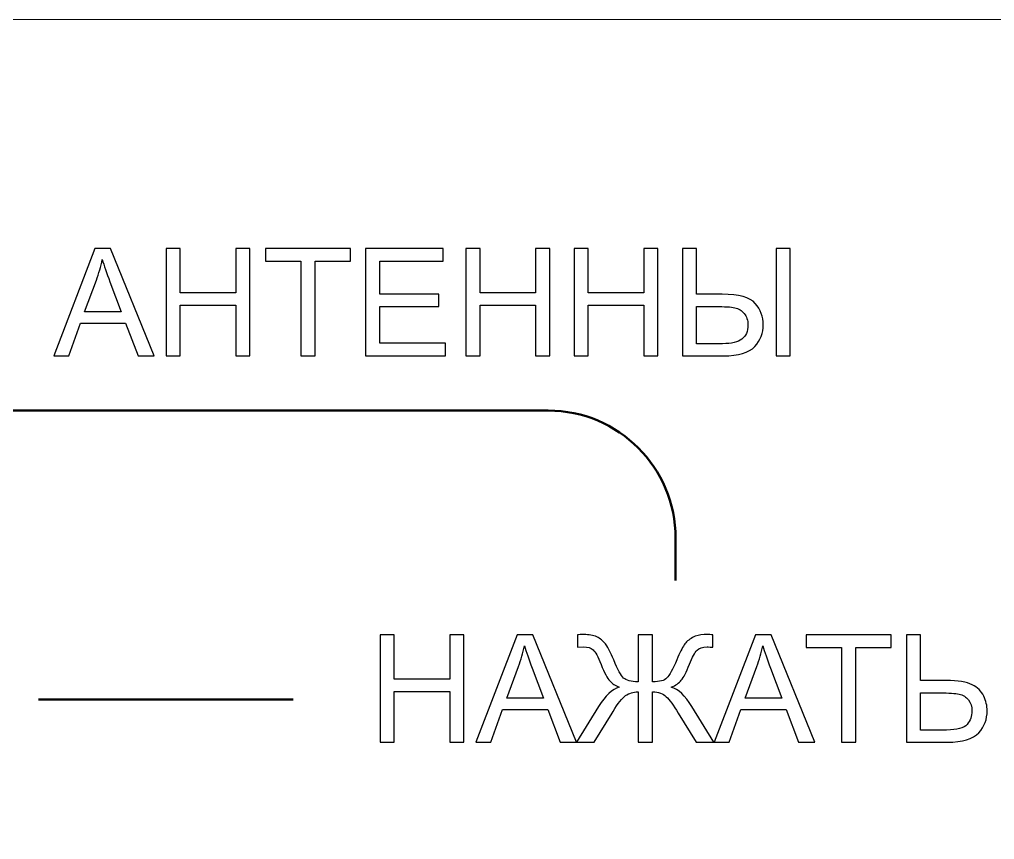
# Model space of a CAD drawing. Header units: millimetres. Extents: x -73 to 70, y 96 to 138.
# Drawn here: x 19.56 to 42.51, y 118.21 to 137.5 of the extents above; entities that cross this region are included whole.
import ezdxf

# ---------------------------------------------------------------- set-up
doc = ezdxf.new("R2010")
doc.units = ezdxf.units.MM
doc.header["$MEASUREMENT"] = 0
doc.layers.add('layer 1', color=7, linetype='Continuous')

msp = doc.modelspace()

# ---------------------------------------------------------------- linework, layer by layer
at = {"layer": 'layer 1', "lineweight": 9}
msp.add_open_spline([(69.5001, 135.5001), (69.5001, 135.5001), (69.5001, 98.5001), (69.5001, 98.5001), (69.5001, 97.8957), (69.4085, 97.4057), (69.0755, 97.0626), (68.7425, 96.7195), (68.2685, 96.5001), (67.5001, 96.5001), (67.5001, 96.5001), (-70.9999, 96.5001), (-70.9999, 96.5001), (-71.53, 96.4998), (-72.0385, 96.71), (-72.4136, 97.0846), (-72.7887, 97.4592), (-72.9996, 97.97), (-72.9999, 98.5001), (-72.9999, 98.5001), (-72.9999, 135.5001), (-72.9999, 135.5001), (-73.0002, 136.0302), (-72.79, 136.5387), (-72.4154, 136.9138), (-72.0408, 137.2889), (-71.53, 137.4998), (-70.9999, 137.5001), (-70.9999, 137.5001), (67.5001, 137.5001), (67.5001, 137.5001), (68.2152, 137.5001), (68.7458, 137.2967), (69.1084, 136.9045), (69.3948, 136.5947), (69.5001, 136.2287), (69.5001, 135.5001)], degree=3, knots=[0, 0, 0, 0, 0.0833333, 0.0833333, 0.0833333, 0.1666667, 0.1666667, 0.1666667, 0.25, 0.25, 0.25, 0.3333333, 0.3333333, 0.3333333, 0.4166667, 0.4166667, 0.4166667, 0.5, 0.5, 0.5, 0.5833333, 0.5833333, 0.5833333, 0.6666667, 0.6666667, 0.6666667, 0.75, 0.75, 0.75, 0.8333333, 0.8333333, 0.8333333, 0.9166667, 0.9166667, 0.9166667, 1, 1, 1, 1], dxfattribs=at)
at = {"layer": 'layer 1', "color": 250}
for points, knots in [([(20.3612, 129.5882), (20.3612, 129.5882), (21.3302, 132.1141), (21.3302, 132.1141), (21.3302, 132.1141), (21.6977, 132.1141), (21.6977, 132.1141), (21.6977, 132.1141), (22.726, 129.5882), (22.726, 129.5882), (22.726, 129.5882), (22.3456, 129.5882), (22.3456, 129.5882), (22.3456, 129.5882), (22.0534, 130.3537), (22.0534, 130.3537), (22.0534, 130.3537), (20.9897, 130.3537), (20.9897, 130.3537), (20.9897, 130.3537), (20.7158, 129.5882), (20.7158, 129.5882), (20.7158, 129.5882), (20.3612, 129.5882), (20.3612, 129.5882)], [0, 0, 0, 0, 0.125, 0.125, 0.125, 0.25, 0.25, 0.25, 0.375, 0.375, 0.375, 0.5, 0.5, 0.5, 0.625, 0.625, 0.625, 0.75, 0.75, 0.75, 0.875, 0.875, 0.875, 1, 1, 1, 1]), ([(23.0053, 129.5882), (23.0053, 129.5882), (23.0053, 132.1141), (23.0053, 132.1141), (23.0053, 132.1141), (23.3404, 132.1141), (23.3404, 132.1141), (23.3404, 132.1141), (23.3404, 131.0734), (23.3404, 131.0734), (23.3404, 131.0734), (24.6457, 131.0734), (24.6457, 131.0734), (24.6457, 131.0734), (24.6457, 132.1141), (24.6457, 132.1141), (24.6457, 132.1141), (24.9808, 132.1141), (24.9808, 132.1141), (24.9808, 132.1141), (24.9808, 129.5882), (24.9808, 129.5882), (24.9808, 129.5882), (24.6457, 129.5882), (24.6457, 129.5882), (24.6457, 129.5882), (24.6457, 130.7771), (24.6457, 130.7771), (24.6457, 130.7771), (23.3404, 130.7771), (23.3404, 130.7771), (23.3404, 130.7771), (23.3404, 129.5882), (23.3404, 129.5882), (23.3404, 129.5882), (23.0053, 129.5882), (23.0053, 129.5882)], [0, 0, 0, 0, 0.0833333, 0.0833333, 0.0833333, 0.1666667, 0.1666667, 0.1666667, 0.25, 0.25, 0.25, 0.3333333, 0.3333333, 0.3333333, 0.4166667, 0.4166667, 0.4166667, 0.5, 0.5, 0.5, 0.5833333, 0.5833333, 0.5833333, 0.6666667, 0.6666667, 0.6666667, 0.75, 0.75, 0.75, 0.8333333, 0.8333333, 0.8333333, 0.9166667, 0.9166667, 0.9166667, 1, 1, 1, 1]), ([(26.1809, 129.5882), (26.1809, 129.5882), (26.1809, 131.8178), (26.1809, 131.8178), (26.1809, 131.8178), (25.3483, 131.8178), (25.3483, 131.8178), (25.3483, 131.8178), (25.3483, 132.1141), (25.3483, 132.1141), (25.3483, 132.1141), (27.3486, 132.1141), (27.3486, 132.1141), (27.3486, 132.1141), (27.3486, 131.8178), (27.3486, 131.8178), (27.3486, 131.8178), (26.516, 131.8178), (26.516, 131.8178), (26.516, 131.8178), (26.516, 129.5882), (26.516, 129.5882), (26.516, 129.5882), (26.1809, 129.5882), (26.1809, 129.5882)], [0, 0, 0, 0, 0.125, 0.125, 0.125, 0.25, 0.25, 0.25, 0.375, 0.375, 0.375, 0.5, 0.5, 0.5, 0.625, 0.625, 0.625, 0.75, 0.75, 0.75, 0.875, 0.875, 0.875, 1, 1, 1, 1]), ([(27.7008, 129.5882), (27.7008, 129.5882), (27.7008, 132.1141), (27.7008, 132.1141), (27.7008, 132.1141), (29.5247, 132.1141), (29.5247, 132.1141), (29.5247, 132.1141), (29.5247, 131.8178), (29.5247, 131.8178), (29.5247, 131.8178), (28.0359, 131.8178), (28.0359, 131.8178), (28.0359, 131.8178), (28.0359, 131.0417), (28.0359, 131.0417), (28.0359, 131.0417), (29.4294, 131.0417), (29.4294, 131.0417), (29.4294, 131.0417), (29.4294, 130.7453), (29.4294, 130.7453), (29.4294, 130.7453), (28.0359, 130.7453), (28.0359, 130.7453), (28.0359, 130.7453), (28.0359, 129.8845), (28.0359, 129.8845), (28.0359, 129.8845), (29.5846, 129.8845), (29.5846, 129.8845), (29.5846, 129.8845), (29.5846, 129.5882), (29.5846, 129.5882), (29.5846, 129.5882), (27.7008, 129.5882), (27.7008, 129.5882)], [0, 0, 0, 0, 0.0833333, 0.0833333, 0.0833333, 0.1666667, 0.1666667, 0.1666667, 0.25, 0.25, 0.25, 0.3333333, 0.3333333, 0.3333333, 0.4166667, 0.4166667, 0.4166667, 0.5, 0.5, 0.5, 0.5833333, 0.5833333, 0.5833333, 0.6666667, 0.6666667, 0.6666667, 0.75, 0.75, 0.75, 0.8333333, 0.8333333, 0.8333333, 0.9166667, 0.9166667, 0.9166667, 1, 1, 1, 1]), ([(30.0609, 129.5882), (30.0609, 129.5882), (30.0609, 132.1141), (30.0609, 132.1141), (30.0609, 132.1141), (30.396, 132.1141), (30.396, 132.1141), (30.396, 132.1141), (30.396, 131.0734), (30.396, 131.0734), (30.396, 131.0734), (31.7013, 131.0734), (31.7013, 131.0734), (31.7013, 131.0734), (31.7013, 132.1141), (31.7013, 132.1141), (31.7013, 132.1141), (32.0364, 132.1141), (32.0364, 132.1141), (32.0364, 132.1141), (32.0364, 129.5882), (32.0364, 129.5882), (32.0364, 129.5882), (31.7013, 129.5882), (31.7013, 129.5882), (31.7013, 129.5882), (31.7013, 130.7771), (31.7013, 130.7771), (31.7013, 130.7771), (30.396, 130.7771), (30.396, 130.7771), (30.396, 130.7771), (30.396, 129.5882), (30.396, 129.5882), (30.396, 129.5882), (30.0609, 129.5882), (30.0609, 129.5882)], [0, 0, 0, 0, 0.0833333, 0.0833333, 0.0833333, 0.1666667, 0.1666667, 0.1666667, 0.25, 0.25, 0.25, 0.3333333, 0.3333333, 0.3333333, 0.4166667, 0.4166667, 0.4166667, 0.5, 0.5, 0.5, 0.5833333, 0.5833333, 0.5833333, 0.6666667, 0.6666667, 0.6666667, 0.75, 0.75, 0.75, 0.8333333, 0.8333333, 0.8333333, 0.9166667, 0.9166667, 0.9166667, 1, 1, 1, 1]), ([(32.6086, 129.5882), (32.6086, 129.5882), (32.6086, 132.1141), (32.6086, 132.1141), (32.6086, 132.1141), (32.9437, 132.1141), (32.9437, 132.1141), (32.9437, 132.1141), (32.9437, 131.0734), (32.9437, 131.0734), (32.9437, 131.0734), (34.249, 131.0734), (34.249, 131.0734), (34.249, 131.0734), (34.249, 132.1141), (34.249, 132.1141), (34.249, 132.1141), (34.5841, 132.1141), (34.5841, 132.1141), (34.5841, 132.1141), (34.5841, 129.5882), (34.5841, 129.5882), (34.5841, 129.5882), (34.249, 129.5882), (34.249, 129.5882), (34.249, 129.5882), (34.249, 130.7771), (34.249, 130.7771), (34.249, 130.7771), (32.9437, 130.7771), (32.9437, 130.7771), (32.9437, 130.7771), (32.9437, 129.5882), (32.9437, 129.5882), (32.9437, 129.5882), (32.6086, 129.5882), (32.6086, 129.5882)], [0, 0, 0, 0, 0.0833333, 0.0833333, 0.0833333, 0.1666667, 0.1666667, 0.1666667, 0.25, 0.25, 0.25, 0.3333333, 0.3333333, 0.3333333, 0.4166667, 0.4166667, 0.4166667, 0.5, 0.5, 0.5, 0.5833333, 0.5833333, 0.5833333, 0.6666667, 0.6666667, 0.6666667, 0.75, 0.75, 0.75, 0.8333333, 0.8333333, 0.8333333, 0.9166667, 0.9166667, 0.9166667, 1, 1, 1, 1]), ([(35.1598, 132.1141), (35.1598, 132.1141), (35.4949, 132.1141), (35.4949, 132.1141), (35.4949, 132.1141), (35.4949, 131.0381), (35.4949, 131.0381), (35.4949, 131.0381), (36.0964, 131.0381), (36.0964, 131.0381), (36.4909, 131.0381), (36.7502, 130.9652), (36.8749, 130.8188), (36.9989, 130.673), (37.0613, 130.5072), (37.0613, 130.322), (37.0613, 130.1262), (36.9948, 129.9551), (36.8614, 129.8081), (36.7285, 129.6617), (36.4815, 129.5882), (36.1199, 129.5882), (36.1199, 129.5882), (35.1598, 129.5882), (35.1598, 129.5882), (35.1598, 129.5882), (35.1598, 132.1141), (35.1598, 132.1141)], [0, 0, 0, 0, 0.1111111, 0.1111111, 0.1111111, 0.2222222, 0.2222222, 0.2222222, 0.3333333, 0.3333333, 0.3333333, 0.4444444, 0.4444444, 0.4444444, 0.5555556, 0.5555556, 0.5555556, 0.6666667, 0.6666667, 0.6666667, 0.7777778, 0.7777778, 0.7777778, 0.8888889, 0.8888889, 0.8888889, 1, 1, 1, 1]), ([(37.3647, 132.1141), (37.3647, 132.1141), (37.6998, 132.1141), (37.6998, 132.1141), (37.6998, 132.1141), (37.6998, 129.5882), (37.6998, 129.5882), (37.6998, 129.5882), (37.3647, 129.5882), (37.3647, 129.5882), (37.3647, 129.5882), (37.3647, 132.1141), (37.3647, 132.1141)], [0, 0, 0, 0, 0.25, 0.25, 0.25, 0.5, 0.5, 0.5, 0.75, 0.75, 0.75, 1, 1, 1, 1]), ([(21.0879, 130.6254), (21.0879, 130.6254), (21.9487, 130.6254), (21.9487, 130.6254), (21.9487, 130.6254), (21.6853, 131.3256), (21.6853, 131.3256), (21.6059, 131.5385), (21.546, 131.7143), (21.5042, 131.853), (21.4695, 131.6884), (21.4231, 131.5267), (21.3649, 131.3668), (21.3649, 131.3668), (21.0879, 130.6254), (21.0879, 130.6254)], [0, 0, 0, 0, 0.2, 0.2, 0.2, 0.4, 0.4, 0.4, 0.6, 0.6, 0.6, 0.8, 0.8, 0.8, 1, 1, 1, 1]), ([(35.4949, 129.874), (35.4949, 129.874), (36.1041, 129.874), (36.1041, 129.874), (36.3134, 129.874), (36.4657, 129.9092), (36.5597, 129.9798), (36.6544, 130.0503), (36.7014, 130.1632), (36.7014, 130.3185), (36.7014, 130.4237), (36.6726, 130.5125), (36.6156, 130.5836), (36.5586, 130.6548), (36.4845, 130.7), (36.3939, 130.7194), (36.304, 130.7389), (36.1529, 130.7488), (35.9412, 130.7488), (35.9412, 130.7488), (35.4949, 130.7488), (35.4949, 130.7488), (35.4949, 130.7488), (35.4949, 129.874), (35.4949, 129.874)], [0, 0, 0, 0, 0.125, 0.125, 0.125, 0.25, 0.25, 0.25, 0.375, 0.375, 0.375, 0.5, 0.5, 0.5, 0.625, 0.625, 0.625, 0.75, 0.75, 0.75, 0.875, 0.875, 0.875, 1, 1, 1, 1]), ([(28.0425, 120.5), (28.0425, 120.5), (28.0425, 123.0259), (28.0425, 123.0259), (28.0425, 123.0259), (28.3776, 123.0259), (28.3776, 123.0259), (28.3776, 123.0259), (28.3776, 121.9852), (28.3776, 121.9852), (28.3776, 121.9852), (29.6829, 121.9852), (29.6829, 121.9852), (29.6829, 121.9852), (29.6829, 123.0259), (29.6829, 123.0259), (29.6829, 123.0259), (30.018, 123.0259), (30.018, 123.0259), (30.018, 123.0259), (30.018, 120.5), (30.018, 120.5), (30.018, 120.5), (29.6829, 120.5), (29.6829, 120.5), (29.6829, 120.5), (29.6829, 121.6889), (29.6829, 121.6889), (29.6829, 121.6889), (28.3776, 121.6889), (28.3776, 121.6889), (28.3776, 121.6889), (28.3776, 120.5), (28.3776, 120.5), (28.3776, 120.5), (28.0425, 120.5), (28.0425, 120.5)], [0, 0, 0, 0, 0.0833333, 0.0833333, 0.0833333, 0.1666667, 0.1666667, 0.1666667, 0.25, 0.25, 0.25, 0.3333333, 0.3333333, 0.3333333, 0.4166667, 0.4166667, 0.4166667, 0.5, 0.5, 0.5, 0.5833333, 0.5833333, 0.5833333, 0.6666667, 0.6666667, 0.6666667, 0.75, 0.75, 0.75, 0.8333333, 0.8333333, 0.8333333, 0.9166667, 0.9166667, 0.9166667, 1, 1, 1, 1]), ([(30.2991, 120.5), (30.2991, 120.5), (31.2681, 123.0259), (31.2681, 123.0259), (31.2681, 123.0259), (31.6356, 123.0259), (31.6356, 123.0259), (31.6356, 123.0259), (32.6639, 120.5), (32.6639, 120.5), (32.6639, 120.5), (32.2835, 120.5), (32.2835, 120.5), (32.2835, 120.5), (31.9913, 121.2655), (31.9913, 121.2655), (31.9913, 121.2655), (30.9276, 121.2655), (30.9276, 121.2655), (30.9276, 121.2655), (30.6537, 120.5), (30.6537, 120.5), (30.6537, 120.5), (30.2991, 120.5), (30.2991, 120.5)], [0, 0, 0, 0, 0.125, 0.125, 0.125, 0.25, 0.25, 0.25, 0.375, 0.375, 0.375, 0.5, 0.5, 0.5, 0.625, 0.625, 0.625, 0.75, 0.75, 0.75, 0.875, 0.875, 0.875, 1, 1, 1, 1]), ([(34.4566, 123.0259), (34.4566, 123.0259), (34.4566, 121.9182), (34.4566, 121.9182), (34.6206, 121.9182), (34.7329, 121.9487), (34.7947, 122.0093), (34.8558, 122.0699), (34.9334, 122.2116), (35.0281, 122.4356), (35.0975, 122.602), (35.1545, 122.719), (35.2004, 122.7872), (35.2456, 122.856), (35.3103, 122.913), (35.3944, 122.9595), (35.4785, 123.0059), (35.5708, 123.0294), (35.6707, 123.0294), (35.7801, 123.0294), (35.8483, 123.0283), (35.8748, 123.0259), (35.8748, 123.0259), (35.8748, 122.7366), (35.8748, 122.7366), (35.8642, 122.7366), (35.8424, 122.7372), (35.8095, 122.7384), (35.7724, 122.7396), (35.7501, 122.7402), (35.7425, 122.7402), (35.6355, 122.7402), (35.5561, 122.7143), (35.5049, 122.6625), (35.452, 122.6108), (35.3914, 122.5003), (35.3238, 122.3309), (35.2503, 122.1475), (35.1868, 122.0228), (35.1327, 121.9564), (35.0792, 121.89), (35.001, 121.8353), (34.8987, 121.7912), (35.0645, 121.7453), (35.2245, 121.5954), (35.3797, 121.3408), (35.3797, 121.3408), (35.8994, 120.5), (35.8994, 120.5), (35.8994, 120.5), (35.4861, 120.5), (35.4861, 120.5), (35.4861, 120.5), (35.0628, 121.1844), (35.0628, 121.1844), (34.9505, 121.3667), (34.8558, 121.4948), (34.7794, 121.5695), (34.7029, 121.6442), (34.5953, 121.6818), (34.4566, 121.6818), (34.4566, 121.6818), (34.4566, 120.5), (34.4566, 120.5), (34.4566, 120.5), (34.1144, 120.5), (34.1144, 120.5), (34.1144, 120.5), (34.1144, 121.6818), (34.1144, 121.6818), (34.0044, 121.6818), (33.9074, 121.653), (33.8227, 121.5948), (33.7387, 121.5366), (33.6405, 121.4113), (33.5282, 121.2191), (33.5282, 121.2191), (33.507, 121.185), (33.507, 121.185), (33.507, 121.185), (33.0831, 120.5), (33.0831, 120.5), (33.0831, 120.5), (32.668, 120.5), (32.668, 120.5), (32.668, 120.5), (33.1883, 121.3408), (33.1883, 121.3408), (33.3471, 121.5966), (33.5082, 121.7465), (33.6716, 121.7912), (33.5805, 121.8282), (33.5064, 121.8776), (33.4494, 121.9393), (33.3918, 122.0011), (33.3236, 122.1316), (33.2442, 122.3303), (33.1719, 122.5114), (33.1095, 122.6249), (33.0578, 122.6708), (33.0061, 122.7172), (32.9296, 122.7402), (32.8273, 122.7402), (32.8273, 122.7402), (32.6927, 122.7366), (32.6927, 122.7366), (32.6927, 122.7366), (32.6927, 123.0259), (32.6927, 123.0259), (32.7056, 123.0283), (32.7697, 123.0294), (32.8861, 123.0294), (32.9967, 123.0294), (33.0925, 123.0065), (33.1736, 122.9612), (33.2548, 122.916), (33.3183, 122.8589), (33.3647, 122.7907), (33.4106, 122.7219), (33.4694, 122.6037), (33.5417, 122.435), (33.6375, 122.208), (33.7157, 122.0658), (33.7757, 122.0081), (33.8363, 121.9505), (33.9492, 121.9205), (34.1144, 121.9182), (34.1144, 121.9182), (34.1144, 123.0259), (34.1144, 123.0259), (34.1144, 123.0259), (34.4566, 123.0259), (34.4566, 123.0259)], [0, 0, 0, 0, 0.0227273, 0.0227273, 0.0227273, 0.0454545, 0.0454545, 0.0454545, 0.0681818, 0.0681818, 0.0681818, 0.0909091, 0.0909091, 0.0909091, 0.1136364, 0.1136364, 0.1136364, 0.1363636, 0.1363636, 0.1363636, 0.1590909, 0.1590909, 0.1590909, 0.1818182, 0.1818182, 0.1818182, 0.2045455, 0.2045455, 0.2045455, 0.2272727, 0.2272727, 0.2272727, 0.25, 0.25, 0.25, 0.2727273, 0.2727273, 0.2727273, 0.2954545, 0.2954545, 0.2954545, 0.3181818, 0.3181818, 0.3181818, 0.3409091, 0.3409091, 0.3409091, 0.3636364, 0.3636364, 0.3636364, 0.3863636, 0.3863636, 0.3863636, 0.4090909, 0.4090909, 0.4090909, 0.4318182, 0.4318182, 0.4318182, 0.4545455, 0.4545455, 0.4545455, 0.4772727, 0.4772727, 0.4772727, 0.5, 0.5, 0.5, 0.5227273, 0.5227273, 0.5227273, 0.5454545, 0.5454545, 0.5454545, 0.5681818, 0.5681818, 0.5681818, 0.5909091, 0.5909091, 0.5909091, 0.6136364, 0.6136364, 0.6136364, 0.6363636, 0.6363636, 0.6363636, 0.6590909, 0.6590909, 0.6590909, 0.6818182, 0.6818182, 0.6818182, 0.7045455, 0.7045455, 0.7045455, 0.7272727, 0.7272727, 0.7272727, 0.75, 0.75, 0.75, 0.7727273, 0.7727273, 0.7727273, 0.7954545, 0.7954545, 0.7954545, 0.8181818, 0.8181818, 0.8181818, 0.8409091, 0.8409091, 0.8409091, 0.8636364, 0.8636364, 0.8636364, 0.8863636, 0.8863636, 0.8863636, 0.9090909, 0.9090909, 0.9090909, 0.9318182, 0.9318182, 0.9318182, 0.9545455, 0.9545455, 0.9545455, 0.9772727, 0.9772727, 0.9772727, 1, 1, 1, 1]), ([(35.9094, 120.5), (35.9094, 120.5), (36.8784, 123.0259), (36.8784, 123.0259), (36.8784, 123.0259), (37.2459, 123.0259), (37.2459, 123.0259), (37.2459, 123.0259), (38.2742, 120.5), (38.2742, 120.5), (38.2742, 120.5), (37.8938, 120.5), (37.8938, 120.5), (37.8938, 120.5), (37.6016, 121.2655), (37.6016, 121.2655), (37.6016, 121.2655), (36.5379, 121.2655), (36.5379, 121.2655), (36.5379, 121.2655), (36.264, 120.5), (36.264, 120.5), (36.264, 120.5), (35.9094, 120.5), (35.9094, 120.5)], [0, 0, 0, 0, 0.125, 0.125, 0.125, 0.25, 0.25, 0.25, 0.375, 0.375, 0.375, 0.5, 0.5, 0.5, 0.625, 0.625, 0.625, 0.75, 0.75, 0.75, 0.875, 0.875, 0.875, 1, 1, 1, 1]), ([(38.9056, 120.5), (38.9056, 120.5), (38.9056, 122.7296), (38.9056, 122.7296), (38.9056, 122.7296), (38.073, 122.7296), (38.073, 122.7296), (38.073, 122.7296), (38.073, 123.0259), (38.073, 123.0259), (38.073, 123.0259), (40.0733, 123.0259), (40.0733, 123.0259), (40.0733, 123.0259), (40.0733, 122.7296), (40.0733, 122.7296), (40.0733, 122.7296), (39.2407, 122.7296), (39.2407, 122.7296), (39.2407, 122.7296), (39.2407, 120.5), (39.2407, 120.5), (39.2407, 120.5), (38.9056, 120.5), (38.9056, 120.5)], [0, 0, 0, 0, 0.125, 0.125, 0.125, 0.25, 0.25, 0.25, 0.375, 0.375, 0.375, 0.5, 0.5, 0.5, 0.625, 0.625, 0.625, 0.75, 0.75, 0.75, 0.875, 0.875, 0.875, 1, 1, 1, 1]), ([(40.4326, 123.0259), (40.4326, 123.0259), (40.7677, 123.0259), (40.7677, 123.0259), (40.7677, 123.0259), (40.7677, 121.9499), (40.7677, 121.9499), (40.7677, 121.9499), (41.3692, 121.9499), (41.3692, 121.9499), (41.6502, 121.9499), (41.8537, 121.917), (41.9801, 121.8517), (42.1059, 121.7859), (42.1965, 121.6965), (42.2517, 121.5842), (42.3064, 121.4713), (42.334, 121.3549), (42.334, 121.2355), (42.334, 121.0398), (42.2676, 120.8681), (42.1341, 120.7211), (42.0012, 120.5735), (41.7537, 120.5), (41.3909, 120.5), (41.3909, 120.5), (40.4326, 120.5), (40.4326, 120.5), (40.4326, 120.5), (40.4326, 123.0259), (40.4326, 123.0259)], [0, 0, 0, 0, 0.1, 0.1, 0.1, 0.2, 0.2, 0.2, 0.3, 0.3, 0.3, 0.4, 0.4, 0.4, 0.5, 0.5, 0.5, 0.6, 0.6, 0.6, 0.7, 0.7, 0.7, 0.8, 0.8, 0.8, 0.9, 0.9, 0.9, 1, 1, 1, 1]), ([(31.0258, 121.5372), (31.0258, 121.5372), (31.8866, 121.5372), (31.8866, 121.5372), (31.8866, 121.5372), (31.6232, 122.2374), (31.6232, 122.2374), (31.5438, 122.4503), (31.4839, 122.6261), (31.4421, 122.7648), (31.4074, 122.6002), (31.361, 122.4385), (31.3028, 122.2786), (31.3028, 122.2786), (31.0258, 121.5372), (31.0258, 121.5372)], [0, 0, 0, 0, 0.2, 0.2, 0.2, 0.4, 0.4, 0.4, 0.6, 0.6, 0.6, 0.8, 0.8, 0.8, 1, 1, 1, 1]), ([(36.6361, 121.5372), (36.6361, 121.5372), (37.4969, 121.5372), (37.4969, 121.5372), (37.4969, 121.5372), (37.2335, 122.2374), (37.2335, 122.2374), (37.1541, 122.4503), (37.0942, 122.6261), (37.0524, 122.7648), (37.0177, 122.6002), (36.9713, 122.4385), (36.9131, 122.2786), (36.9131, 122.2786), (36.6361, 121.5372), (36.6361, 121.5372)], [0, 0, 0, 0, 0.2, 0.2, 0.2, 0.4, 0.4, 0.4, 0.6, 0.6, 0.6, 0.8, 0.8, 0.8, 1, 1, 1, 1]), ([(40.7677, 120.7858), (40.7677, 120.7858), (41.378, 120.7858), (41.378, 120.7858), (41.6255, 120.7858), (41.7866, 120.8298), (41.8619, 120.9175), (41.9366, 121.0051), (41.9742, 121.1115), (41.9742, 121.2355), (41.9742, 121.3361), (41.9472, 121.4219), (41.8925, 121.4925), (41.8384, 121.563), (41.7655, 121.6089), (41.6749, 121.6295), (41.5844, 121.6501), (41.4309, 121.6606), (41.2145, 121.6606), (41.2145, 121.6606), (40.7677, 121.6606), (40.7677, 121.6606), (40.7677, 121.6606), (40.7677, 120.7858), (40.7677, 120.7858)], [0, 0, 0, 0, 0.125, 0.125, 0.125, 0.25, 0.25, 0.25, 0.375, 0.375, 0.375, 0.5, 0.5, 0.5, 0.625, 0.625, 0.625, 0.75, 0.75, 0.75, 0.875, 0.875, 0.875, 1, 1, 1, 1])]:
    msp.add_open_spline(points, degree=3, knots=knots, dxfattribs=at)
at = {"layer": 'layer 1', "color": 250, "lineweight": 50}
for points in [[(-0.3248, 128.3), (-0.3248, 128.3), (32.0001, 128.3), (32.0001, 128.3)], [(35, 125.3), (35, 126.9569), (33.6569, 128.3), (32, 128.3)], [(35, 125.3), (35, 125.3), (35, 124.3), (35, 124.3)], [(26, 121.5), (26, 121.5), (20, 121.5), (20, 121.5)]]:
    msp.add_open_spline(points, degree=3, dxfattribs=at)

doc.saveas('drawing.dxf')
